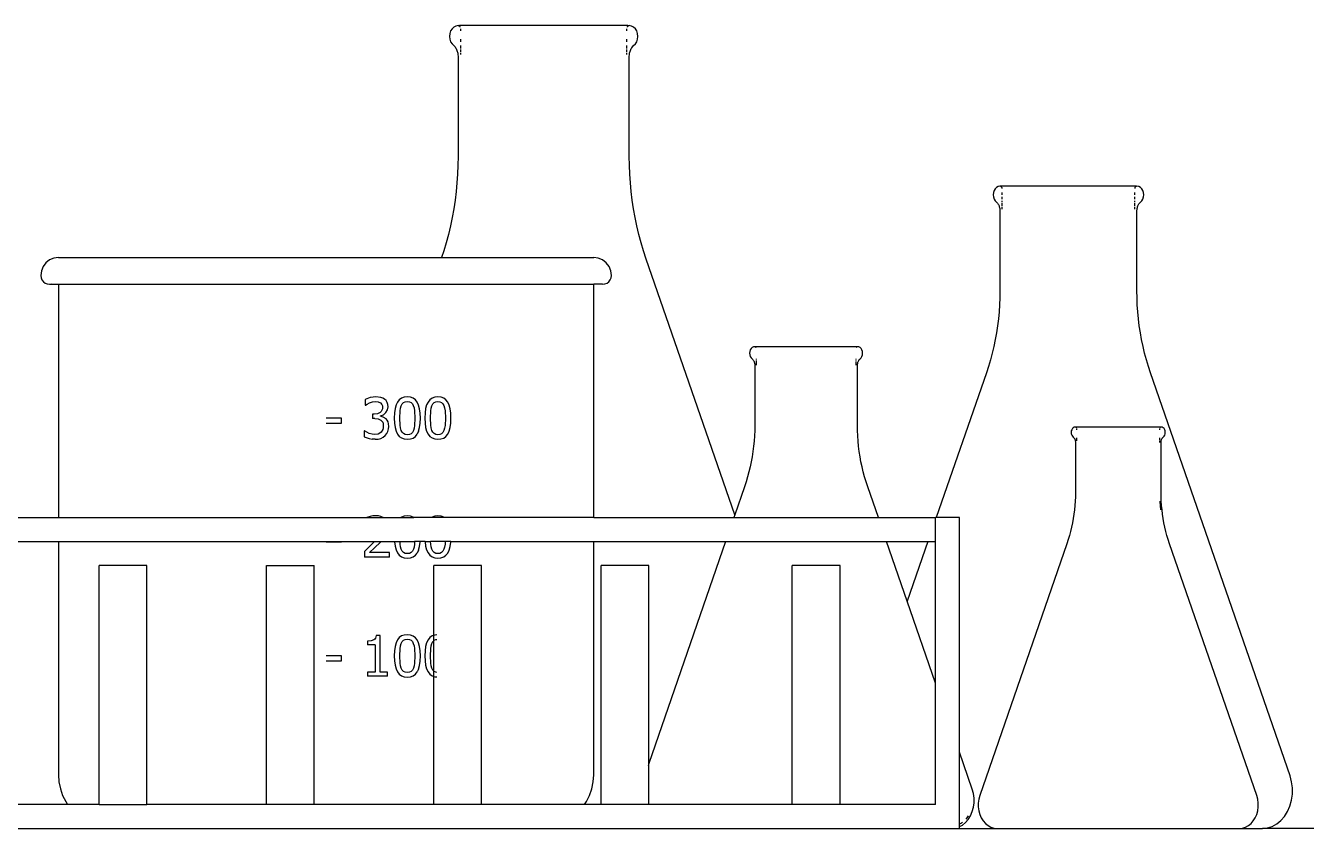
# Model space of a CAD drawing. Header units: metres. Extents: x 2.3 to 15.1, y 3 to 5.1.
# Drawn here: x 10.9268 to 11.2858, y 4.2984 to 4.5234 of the extents above; entities that cross this region are included whole.
import ezdxf

# ---------------------------------------------------------------- set-up
doc = ezdxf.new("R2010")
doc.units = ezdxf.units.M
doc.layers.add('Edges', color=7, linetype='Continuous')

# ---------------------------------------------------------------- blocks, each defined once
blk = doc.blocks.new('Chemistry Lab table fr')
at = {"layer": 'Edges'}
for p, q in [((0.72951, 0.25507), (0.72894, 0.25477)), ((0.73014, 0.25517), (0.72951, 0.25507)), ((0.73024, 0.25516), (0.73014, 0.25517)), ((0.73034, 0.25514), (0.73024, 0.25516)), ((0.73034, 0.25514), (0.7305, 0.25517)), ((0.73044, 0.2551), (0.73034, 0.25514)), ((0.73054, 0.25504), (0.73044, 0.2551)), ((0.77777, 0.25517), (0.7305, 0.25517)), ((0.73062, 0.25497), (0.73054, 0.25504)), ((0.7307, 0.25488), (0.73062, 0.25497)), ((0.77765, 0.25497), (0.77757, 0.25488)), ((0.77774, 0.25504), (0.77765, 0.25497)), ((0.77783, 0.2551), (0.77774, 0.25504)), ((0.77777, 0.25517), (0.77793, 0.25514)), ((0.77793, 0.25514), (0.77783, 0.2551)), ((0.77803, 0.25516), (0.77793, 0.25514)), ((0.77814, 0.25517), (0.77803, 0.25516)), ((0.77876, 0.25507), (0.77814, 0.25517)), ((0.77934, 0.25477), (0.77876, 0.25507)), ((0.72782, 0.25295), (0.72774, 0.25217)), ((0.72774, 0.25217), (0.72782, 0.2514)), ((0.72806, 0.25367), (0.72782, 0.25295)), ((0.72782, 0.2514), (0.72806, 0.25067)), ((0.72844, 0.25429), (0.72806, 0.25367)), ((0.72894, 0.25477), (0.72844, 0.25429)), ((0.73077, 0.25478), (0.7307, 0.25488)), ((0.73093, 0.25417), (0.73093, 0.25429)), ((0.73093, 0.25367), (0.73093, 0.25417)), ((0.73093, 0.25067), (0.73093, 0.2514)), ((0.77734, 0.25429), (0.77734, 0.25417)), ((0.77734, 0.25417), (0.77734, 0.25367)), ((0.77734, 0.2514), (0.77734, 0.25067)), ((0.77757, 0.25488), (0.7775, 0.25478)), ((0.77983, 0.25429), (0.77934, 0.25477)), ((0.78021, 0.25367), (0.77983, 0.25429)), ((0.78045, 0.25295), (0.78021, 0.25367)), ((0.78021, 0.25067), (0.78045, 0.2514)), ((0.78054, 0.25217), (0.78045, 0.25295)), ((0.78045, 0.2514), (0.78054, 0.25217)), ((0.72806, 0.25067), (0.72844, 0.25005)), ((0.72844, 0.25005), (0.72894, 0.24957)), ((0.72894, 0.24957), (0.72928, 0.24919)), ((0.72928, 0.24919), (0.72944, 0.24897)), ((0.72944, 0.24897), (0.72958, 0.24873)), ((0.72958, 0.24873), (0.72971, 0.24849)), ((0.72971, 0.24849), (0.72982, 0.24823)), ((0.72982, 0.24823), (0.72991, 0.24796)), ((0.72991, 0.24796), (0.72999, 0.24769)), ((0.73093, 0.24873), (0.73093, 0.24957)), ((0.73093, 0.24769), (0.73093, 0.24849)), ((0.77734, 0.24957), (0.77734, 0.24873)), ((0.77734, 0.24849), (0.77734, 0.24769)), ((0.77828, 0.24769), (0.77836, 0.24796)), ((0.77836, 0.24796), (0.77845, 0.24823)), ((0.77845, 0.24823), (0.77857, 0.24849)), ((0.77857, 0.24849), (0.77869, 0.24873)), ((0.77869, 0.24873), (0.77883, 0.24897)), ((0.77883, 0.24897), (0.77899, 0.24919)), ((0.77899, 0.24919), (0.77934, 0.24957)), ((0.77934, 0.24957), (0.77983, 0.25005)), ((0.77983, 0.25005), (0.78021, 0.25067)), ((0.72999, 0.24769), (0.73005, 0.24741)), ((0.73005, 0.24741), (0.7301, 0.24712)), ((0.7301, 0.24712), (0.73013, 0.24654)), ((0.73013, 0.24654), (0.73014, 0.21851)), ((0.73093, 0.24712), (0.73093, 0.24741)), ((0.77734, 0.24741), (0.77734, 0.24712)), ((0.77814, 0.24654), (0.77817, 0.24712)), ((0.77814, 0.21851), (0.77814, 0.24654)), ((0.77817, 0.24712), (0.77822, 0.24741)), ((0.77822, 0.24741), (0.77828, 0.24769)), ((0.7301, 0.21604), (0.73, 0.21358)), ((0.73014, 0.21851), (0.7301, 0.21604)), ((0.77817, 0.21604), (0.77814, 0.21851)), ((0.77827, 0.21358), (0.77817, 0.21604)), ((0.73, 0.21358), (0.72983, 0.21112)), ((0.77844, 0.21112), (0.77827, 0.21358)), ((0.7296, 0.20868), (0.7293, 0.20624)), ((0.72983, 0.21112), (0.7296, 0.20868)), ((0.77867, 0.20868), (0.77844, 0.21112)), ((0.77897, 0.20624), (0.77867, 0.20868)), ((0.88018, 0.20839), (0.88011, 0.20777)), ((0.88037, 0.20897), (0.88018, 0.20839)), ((0.88067, 0.20947), (0.88037, 0.20897)), ((0.88107, 0.20985), (0.88067, 0.20947)), ((0.88153, 0.21009), (0.88107, 0.20985)), ((0.88203, 0.21017), (0.88153, 0.21009)), ((0.88212, 0.21017), (0.88203, 0.21017)), ((0.8822, 0.21015), (0.88212, 0.21017)), ((0.8822, 0.21015), (0.88232, 0.21017)), ((0.88228, 0.21011), (0.8822, 0.21015)), ((0.88235, 0.21007), (0.88228, 0.21011)), ((0.92014, 0.21017), (0.88232, 0.21017)), ((0.88242, 0.21001), (0.88235, 0.21007)), ((0.88248, 0.20994), (0.88242, 0.21001)), ((0.88254, 0.20986), (0.88248, 0.20994)), ((0.88258, 0.20977), (0.88254, 0.20986)), ((0.88262, 0.20968), (0.88258, 0.20977)), ((0.88265, 0.20958), (0.88262, 0.20968)), ((0.88266, 0.20948), (0.88265, 0.20958)), ((0.88267, 0.20777), (0.88267, 0.20839)), ((0.91979, 0.20839), (0.91979, 0.20777)), ((0.91981, 0.20958), (0.9198, 0.20948)), ((0.91984, 0.20968), (0.91981, 0.20958)), ((0.91988, 0.20977), (0.91984, 0.20968)), ((0.91992, 0.20986), (0.91988, 0.20977)), ((0.91998, 0.20994), (0.91992, 0.20986)), ((0.92004, 0.21001), (0.91998, 0.20994)), ((0.92011, 0.21007), (0.92004, 0.21001)), ((0.92019, 0.21011), (0.92011, 0.21007)), ((0.92014, 0.21017), (0.92027, 0.21015)), ((0.92027, 0.21015), (0.92019, 0.21011)), ((0.92035, 0.21017), (0.92027, 0.21015)), ((0.92043, 0.21017), (0.92035, 0.21017)), ((0.92093, 0.21009), (0.92043, 0.21017)), ((0.92139, 0.20985), (0.92093, 0.21009)), ((0.92179, 0.20947), (0.92139, 0.20985)), ((0.92209, 0.20897), (0.92179, 0.20947)), ((0.92229, 0.20839), (0.92209, 0.20897)), ((0.92235, 0.20777), (0.92229, 0.20839)), ((0.7293, 0.20624), (0.72893, 0.20382)), ((0.77934, 0.20382), (0.77897, 0.20624)), ((0.88011, 0.20777), (0.88018, 0.20715)), ((0.88018, 0.20715), (0.88037, 0.20657)), ((0.88037, 0.20657), (0.88067, 0.20608)), ((0.88067, 0.20608), (0.88107, 0.20569)), ((0.88107, 0.20569), (0.88135, 0.20538)), ((0.88135, 0.20538), (0.88147, 0.20521)), ((0.88147, 0.20521), (0.88159, 0.20502)), ((0.88159, 0.20502), (0.88169, 0.20483)), ((0.88169, 0.20483), (0.88178, 0.20462)), ((0.88267, 0.20657), (0.88267, 0.20715)), ((0.88267, 0.20569), (0.88267, 0.20608)), ((0.88267, 0.20462), (0.88267, 0.20538)), ((0.91979, 0.20715), (0.91979, 0.20657)), ((0.91979, 0.20608), (0.91979, 0.20569)), ((0.91979, 0.20538), (0.91979, 0.20462)), ((0.92069, 0.20462), (0.92077, 0.20483)), ((0.92077, 0.20483), (0.92088, 0.20502)), ((0.92088, 0.20502), (0.92099, 0.20521)), ((0.92099, 0.20521), (0.92111, 0.20538)), ((0.92111, 0.20538), (0.92139, 0.20569)), ((0.92139, 0.20569), (0.92179, 0.20608)), ((0.92179, 0.20608), (0.92209, 0.20657)), ((0.92209, 0.20657), (0.92229, 0.20715)), ((0.92229, 0.20715), (0.92235, 0.20777)), ((0.7285, 0.20141), (0.728, 0.19903)), ((0.72893, 0.20382), (0.7285, 0.20141)), ((0.77977, 0.20141), (0.77934, 0.20382)), ((0.78027, 0.19903), (0.77977, 0.20141)), ((0.88178, 0.20462), (0.88185, 0.20441)), ((0.88185, 0.20441), (0.88192, 0.20419)), ((0.88192, 0.20419), (0.88197, 0.20396)), ((0.88197, 0.20396), (0.882, 0.20373)), ((0.882, 0.20373), (0.88203, 0.20327)), ((0.88203, 0.20327), (0.88203, 0.18084)), ((0.88267, 0.20373), (0.88267, 0.20441)), ((0.91979, 0.20441), (0.91979, 0.20373)), ((0.92043, 0.20327), (0.92046, 0.20373)), ((0.92043, 0.18084), (0.92043, 0.20327)), ((0.92046, 0.20373), (0.9205, 0.20396)), ((0.9205, 0.20396), (0.92055, 0.20419)), ((0.92055, 0.20419), (0.92061, 0.20441)), ((0.92061, 0.20441), (0.92069, 0.20462)), ((0.728, 0.19903), (0.72744, 0.19667)), ((0.78083, 0.19667), (0.78027, 0.19903)), ((0.72681, 0.19433), (0.72612, 0.19202)), ((0.72744, 0.19667), (0.72681, 0.19433)), ((0.78146, 0.19433), (0.78083, 0.19667)), ((0.78215, 0.19202), (0.78146, 0.19433)), ((0.72612, 0.19202), (0.72551, 0.19017)), ((0.7829, 0.18974), (0.78215, 0.19202)), ((0.61382, 0.18767), (0.61332, 0.18647)), ((0.61461, 0.18871), (0.61382, 0.18767)), ((0.61565, 0.1895), (0.61461, 0.18871)), ((0.61685, 0.19), (0.61565, 0.1895)), ((0.61815, 0.19017), (0.61685, 0.19)), ((0.61815, 0.19017), (0.72551, 0.19017)), ((0.72551, 0.19017), (0.76815, 0.19017)), ((0.76944, 0.19), (0.76815, 0.19017)), ((0.77065, 0.1895), (0.76944, 0.19)), ((0.77168, 0.18871), (0.77065, 0.1895)), ((0.77248, 0.18767), (0.77168, 0.18871)), ((0.77298, 0.18647), (0.77248, 0.18767)), ((0.80772, 0.11804), (0.7829, 0.18974)), ((0.61332, 0.18647), (0.61315, 0.18517)), ((0.61315, 0.18517), (0.61323, 0.18453)), ((0.61323, 0.18453), (0.61348, 0.18392)), ((0.61348, 0.18392), (0.61388, 0.18341)), ((0.61388, 0.18341), (0.6144, 0.18301)), ((0.7719, 0.18301), (0.77241, 0.18341)), ((0.77241, 0.18341), (0.77281, 0.18392)), ((0.77281, 0.18392), (0.77306, 0.18453)), ((0.77315, 0.18517), (0.77298, 0.18647)), ((0.77306, 0.18453), (0.77315, 0.18517)), ((0.6144, 0.18301), (0.615, 0.18276)), ((0.615, 0.18276), (0.61565, 0.18267)), ((0.61565, 0.18267), (0.61629, 0.18276)), ((0.61565, 0.18267), (0.61815, 0.18267)), ((0.61815, 0.18276), (0.61815, 0.18267)), ((0.61815, 0.18267), (0.61815, 0.11727)), ((0.61815, 0.18267), (0.76815, 0.18267)), ((0.76815, 0.18267), (0.76815, 0.18276)), ((0.76815, 0.11727), (0.76815, 0.18267)), ((0.77065, 0.18267), (0.76815, 0.18267)), ((0.77, 0.18276), (0.77065, 0.18267)), ((0.77065, 0.18267), (0.77129, 0.18276)), ((0.77129, 0.18276), (0.7719, 0.18301)), ((0.88203, 0.18084), (0.882, 0.17887)), ((0.92046, 0.17887), (0.92043, 0.18084)), ((0.88192, 0.1769), (0.88179, 0.17493)), ((0.882, 0.17887), (0.88192, 0.1769)), ((0.92054, 0.1769), (0.92046, 0.17887)), ((0.92067, 0.17493), (0.92054, 0.1769)), ((0.8816, 0.17298), (0.88136, 0.17103)), ((0.88179, 0.17493), (0.8816, 0.17298)), ((0.92086, 0.17298), (0.92067, 0.17493)), ((0.9211, 0.17103), (0.92086, 0.17298)), ((0.88107, 0.16909), (0.88072, 0.16716)), ((0.88136, 0.17103), (0.88107, 0.16909)), ((0.92139, 0.16909), (0.9211, 0.17103)), ((0.92174, 0.16716), (0.92139, 0.16909)), ((0.8133, 0.16517), (0.81293, 0.16511)), ((0.81336, 0.16517), (0.8133, 0.16517)), ((0.81343, 0.16515), (0.81336, 0.16517)), ((0.81349, 0.16513), (0.81343, 0.16515)), ((0.81349, 0.16513), (0.81352, 0.16517)), ((0.84188, 0.16517), (0.81352, 0.16517)), ((0.84188, 0.16517), (0.84192, 0.16513)), ((0.84198, 0.16515), (0.84192, 0.16513)), ((0.84204, 0.16517), (0.84198, 0.16515)), ((0.8421, 0.16517), (0.84204, 0.16517)), ((0.84247, 0.16511), (0.8421, 0.16517)), ((0.88032, 0.16526), (0.87987, 0.16337)), ((0.88072, 0.16716), (0.88032, 0.16526)), ((0.92214, 0.16526), (0.92174, 0.16716)), ((0.92259, 0.16337), (0.92214, 0.16526)), ((0.81191, 0.16384), (0.81186, 0.16337)), ((0.81186, 0.16337), (0.81191, 0.16291)), ((0.81205, 0.16427), (0.81191, 0.16384)), ((0.81191, 0.16291), (0.81205, 0.16247)), ((0.81228, 0.16465), (0.81205, 0.16427)), ((0.81205, 0.16247), (0.81228, 0.1621)), ((0.81258, 0.16493), (0.81228, 0.16465)), ((0.81228, 0.1621), (0.81258, 0.16181)), ((0.81293, 0.16511), (0.81258, 0.16493)), ((0.81258, 0.16181), (0.81279, 0.16158)), ((0.81279, 0.16158), (0.81288, 0.16145)), ((0.81354, 0.16509), (0.81349, 0.16513)), ((0.81359, 0.16505), (0.81354, 0.16509)), ((0.81364, 0.165), (0.81359, 0.16505)), ((0.81368, 0.16494), (0.81364, 0.165)), ((0.81378, 0.16158), (0.81378, 0.16181)), ((0.84162, 0.16181), (0.84162, 0.16158)), ((0.84176, 0.165), (0.84172, 0.16494)), ((0.84181, 0.16505), (0.84176, 0.165)), ((0.84186, 0.16509), (0.84181, 0.16505)), ((0.84192, 0.16513), (0.84186, 0.16509)), ((0.84282, 0.16493), (0.84247, 0.16511)), ((0.84252, 0.16145), (0.84261, 0.16158)), ((0.84261, 0.16158), (0.84282, 0.16181)), ((0.84312, 0.16465), (0.84282, 0.16493)), ((0.84282, 0.16181), (0.84312, 0.1621)), ((0.84335, 0.16427), (0.84312, 0.16465)), ((0.84312, 0.1621), (0.84335, 0.16247)), ((0.84349, 0.16384), (0.84335, 0.16427)), ((0.84335, 0.16247), (0.84349, 0.16291)), ((0.84354, 0.16337), (0.84349, 0.16384)), ((0.84349, 0.16291), (0.84354, 0.16337)), ((0.87987, 0.16337), (0.87937, 0.1615)), ((0.92309, 0.1615), (0.92259, 0.16337)), ((0.81288, 0.16145), (0.81297, 0.16131)), ((0.81297, 0.16131), (0.81304, 0.16116)), ((0.81304, 0.16116), (0.81311, 0.16101)), ((0.81311, 0.16101), (0.81317, 0.16085)), ((0.81317, 0.16085), (0.81322, 0.16068)), ((0.81322, 0.16068), (0.81325, 0.16051)), ((0.81325, 0.16051), (0.81328, 0.16034)), ((0.81328, 0.16034), (0.8133, 0.15999)), ((0.8133, 0.15999), (0.8133, 0.14317)), ((0.81378, 0.16051), (0.81378, 0.16131)), ((0.81378, 0.15999), (0.81378, 0.16034)), ((0.84162, 0.16131), (0.84162, 0.16101)), ((0.84162, 0.16085), (0.84162, 0.16051)), ((0.84162, 0.16034), (0.84162, 0.15999)), ((0.8421, 0.15999), (0.84212, 0.16034)), ((0.8421, 0.14317), (0.8421, 0.15999)), ((0.84212, 0.16034), (0.84215, 0.16051)), ((0.84215, 0.16051), (0.84219, 0.16068)), ((0.84219, 0.16068), (0.84224, 0.16085)), ((0.84224, 0.16085), (0.84229, 0.16101)), ((0.84229, 0.16101), (0.84236, 0.16116)), ((0.84236, 0.16116), (0.84244, 0.16131)), ((0.84244, 0.16131), (0.84252, 0.16145)), ((0.87882, 0.15965), (0.87822, 0.15783)), ((0.87937, 0.1615), (0.87882, 0.15965)), ((0.92364, 0.15965), (0.92309, 0.1615)), ((0.92424, 0.15783), (0.92364, 0.15965)), ((0.87822, 0.15783), (0.86418, 0.11727)), ((0.96335, 0.04486), (0.92424, 0.15783)), ((0.70547, 0.1509), (0.70412, 0.15041)), ((0.70631, 0.15107), (0.70547, 0.1509)), ((0.7071, 0.15112), (0.70631, 0.15107)), ((0.70845, 0.15096), (0.7071, 0.15112)), ((0.709, 0.15076), (0.70845, 0.15096)), ((0.71504, 0.15102), (0.71429, 0.15075)), ((0.71591, 0.15111), (0.71504, 0.15102)), ((0.71679, 0.15102), (0.71591, 0.15111)), ((0.71755, 0.15074), (0.71679, 0.15102)), ((0.72361, 0.15102), (0.72286, 0.15075)), ((0.72448, 0.15111), (0.72361, 0.15102)), ((0.72536, 0.15102), (0.72448, 0.15111)), ((0.72611, 0.15074), (0.72536, 0.15102)), ((0.70412, 0.15041), (0.70412, 0.1488)), ((0.70412, 0.1488), (0.70421, 0.1488)), ((0.70421, 0.1488), (0.7047, 0.14911)), ((0.7047, 0.14911), (0.70534, 0.14943)), ((0.70534, 0.14943), (0.70617, 0.1497)), ((0.70617, 0.1497), (0.70698, 0.14979)), ((0.70698, 0.14979), (0.70773, 0.14972)), ((0.70773, 0.14972), (0.70837, 0.14944)), ((0.70837, 0.14944), (0.7088, 0.14895)), ((0.70881, 0.14738), (0.70861, 0.14706)), ((0.7088, 0.14895), (0.70893, 0.14861)), ((0.70893, 0.14777), (0.70881, 0.14738)), ((0.70893, 0.14861), (0.70897, 0.14821)), ((0.70897, 0.14821), (0.70893, 0.14777)), ((0.7095, 0.15048), (0.709, 0.15076)), ((0.70994, 0.15007), (0.7095, 0.15048)), ((0.7099, 0.14671), (0.71036, 0.14748)), ((0.71026, 0.14959), (0.70994, 0.15007)), ((0.71045, 0.14902), (0.71026, 0.14959)), ((0.71036, 0.14748), (0.71052, 0.14837)), ((0.71052, 0.14837), (0.71045, 0.14902)), ((0.71249, 0.14784), (0.71232, 0.14661)), ((0.71277, 0.14886), (0.71249, 0.14784)), ((0.71316, 0.14968), (0.71277, 0.14886)), ((0.71366, 0.15031), (0.71316, 0.14968)), ((0.71429, 0.15075), (0.71366, 0.15031)), ((0.7139, 0.14717), (0.71402, 0.14799)), ((0.71402, 0.14799), (0.71422, 0.14864)), ((0.71422, 0.14864), (0.7145, 0.14917)), ((0.7145, 0.14917), (0.71487, 0.14954)), ((0.71487, 0.14954), (0.71533, 0.14977)), ((0.71533, 0.14977), (0.71591, 0.14985)), ((0.71591, 0.14985), (0.7165, 0.14977)), ((0.7165, 0.14977), (0.71696, 0.14954)), ((0.71696, 0.14954), (0.71732, 0.14917)), ((0.71732, 0.14917), (0.71759, 0.14866)), ((0.71817, 0.15028), (0.71755, 0.15074)), ((0.71759, 0.14866), (0.71779, 0.14801)), ((0.71779, 0.14801), (0.71791, 0.14722)), ((0.71791, 0.14722), (0.718, 0.14518)), ((0.71868, 0.14963), (0.71817, 0.15028)), ((0.71906, 0.1488), (0.71868, 0.14963)), ((0.71934, 0.14778), (0.71906, 0.1488)), ((0.7195, 0.14657), (0.71934, 0.14778)), ((0.72105, 0.14784), (0.72089, 0.14661)), ((0.72133, 0.14886), (0.72105, 0.14784)), ((0.72172, 0.14968), (0.72133, 0.14886)), ((0.72223, 0.15031), (0.72172, 0.14968)), ((0.72286, 0.15075), (0.72223, 0.15031)), ((0.72247, 0.14717), (0.72259, 0.14799)), ((0.72259, 0.14799), (0.72279, 0.14864)), ((0.72279, 0.14864), (0.72307, 0.14917)), ((0.72307, 0.14917), (0.72343, 0.14954)), ((0.72343, 0.14954), (0.7239, 0.14977)), ((0.7239, 0.14977), (0.72448, 0.14985)), ((0.72448, 0.14985), (0.72506, 0.14977)), ((0.72506, 0.14977), (0.72552, 0.14954)), ((0.72552, 0.14954), (0.72588, 0.14917)), ((0.72588, 0.14917), (0.72616, 0.14866)), ((0.72674, 0.15028), (0.72611, 0.15074)), ((0.72616, 0.14866), (0.72635, 0.14801)), ((0.72635, 0.14801), (0.72648, 0.14722)), ((0.72648, 0.14722), (0.72657, 0.14518)), ((0.72725, 0.14963), (0.72674, 0.15028)), ((0.72763, 0.1488), (0.72725, 0.14963)), ((0.72791, 0.14778), (0.72763, 0.1488)), ((0.72807, 0.14657), (0.72791, 0.14778)), ((0.69747, 0.14516), (0.69315, 0.14516)), ((0.69315, 0.14377), (0.69747, 0.14377)), ((0.69747, 0.14377), (0.69747, 0.14516)), ((0.70613, 0.14629), (0.70613, 0.14502)), ((0.70664, 0.14629), (0.70613, 0.14629)), ((0.70679, 0.14502), (0.70613, 0.14502)), ((0.70758, 0.14641), (0.70664, 0.14629)), ((0.70679, 0.14502), (0.70774, 0.14493)), ((0.70832, 0.14678), (0.70758, 0.14641)), ((0.70774, 0.14493), (0.7085, 0.14461)), ((0.70861, 0.14706), (0.70832, 0.14678)), ((0.70841, 0.14581), (0.70921, 0.14613)), ((0.70841, 0.1457), (0.70841, 0.14581)), ((0.70918, 0.14546), (0.70841, 0.1457)), ((0.7085, 0.14461), (0.70879, 0.14434)), ((0.70879, 0.14434), (0.709, 0.14399)), ((0.709, 0.14399), (0.70914, 0.14353)), ((0.70994, 0.14497), (0.70918, 0.14546)), ((0.70921, 0.14613), (0.7099, 0.14671)), ((0.71026, 0.14459), (0.70994, 0.14497)), ((0.71052, 0.14412), (0.71026, 0.14459)), ((0.71068, 0.14355), (0.71052, 0.14412)), ((0.71232, 0.14661), (0.71226, 0.14517)), ((0.71226, 0.14517), (0.71232, 0.14376)), ((0.71232, 0.14376), (0.71248, 0.14255)), ((0.71382, 0.14517), (0.7139, 0.14717)), ((0.71389, 0.14317), (0.71382, 0.14517)), ((0.718, 0.14518), (0.71791, 0.14314)), ((0.71934, 0.14252), (0.7195, 0.14375)), ((0.71956, 0.14518), (0.7195, 0.14657)), ((0.7195, 0.14375), (0.71956, 0.14518)), ((0.72089, 0.14661), (0.72083, 0.14517)), ((0.72083, 0.14517), (0.72089, 0.14376)), ((0.72089, 0.14376), (0.72105, 0.14255)), ((0.72239, 0.14517), (0.72247, 0.14717)), ((0.72246, 0.14317), (0.72239, 0.14517)), ((0.72657, 0.14518), (0.72648, 0.14314)), ((0.7279, 0.14252), (0.72807, 0.14375)), ((0.72813, 0.14518), (0.72807, 0.14657)), ((0.72807, 0.14375), (0.72813, 0.14518)), ((0.7038, 0.14156), (0.7038, 0.13994)), ((0.70391, 0.14156), (0.7038, 0.14156)), ((0.70521, 0.14088), (0.70391, 0.14156)), ((0.70602, 0.14064), (0.70521, 0.14088)), ((0.70683, 0.14056), (0.70602, 0.14064)), ((0.70777, 0.14071), (0.70683, 0.14056)), ((0.7082, 0.14091), (0.70777, 0.14071)), ((0.70856, 0.1412), (0.7082, 0.14091)), ((0.70902, 0.14194), (0.70856, 0.1412)), ((0.70914, 0.1424), (0.70902, 0.14194)), ((0.70914, 0.14353), (0.70918, 0.14297)), ((0.70918, 0.14297), (0.70914, 0.1424)), ((0.70918, 0.13983), (0.70973, 0.14029)), ((0.70973, 0.14029), (0.71016, 0.14083)), ((0.71016, 0.14083), (0.71048, 0.14144)), ((0.71048, 0.14144), (0.71067, 0.14212)), ((0.71067, 0.14212), (0.71074, 0.14286)), ((0.71074, 0.14286), (0.71068, 0.14355)), ((0.71248, 0.14255), (0.71276, 0.14153)), ((0.71276, 0.14153), (0.71315, 0.1407)), ((0.71315, 0.1407), (0.71365, 0.14006)), ((0.71365, 0.14006), (0.71428, 0.1396)), ((0.71401, 0.1424), (0.71389, 0.14317)), ((0.71421, 0.14173), (0.71401, 0.1424)), ((0.71448, 0.1412), (0.71421, 0.14173)), ((0.71484, 0.14082), (0.71448, 0.1412)), ((0.71532, 0.14058), (0.71484, 0.14082)), ((0.71591, 0.1405), (0.71532, 0.14058)), ((0.71649, 0.14057), (0.71591, 0.1405)), ((0.71696, 0.1408), (0.71649, 0.14057)), ((0.71732, 0.14118), (0.71696, 0.1408)), ((0.7176, 0.1417), (0.71732, 0.14118)), ((0.71753, 0.13959), (0.71816, 0.14004)), ((0.71779, 0.14234), (0.7176, 0.1417)), ((0.71791, 0.14314), (0.71779, 0.14234)), ((0.71816, 0.14004), (0.71867, 0.14067)), ((0.71906, 0.14149), (0.71867, 0.14067)), ((0.71906, 0.14149), (0.71934, 0.14252)), ((0.72105, 0.14255), (0.72133, 0.14153)), ((0.72133, 0.14153), (0.72171, 0.1407)), ((0.72171, 0.1407), (0.72222, 0.14006)), ((0.72222, 0.14006), (0.72284, 0.1396)), ((0.72258, 0.1424), (0.72246, 0.14317)), ((0.72278, 0.14173), (0.72258, 0.1424)), ((0.72305, 0.1412), (0.72278, 0.14173)), ((0.72341, 0.14082), (0.72305, 0.1412)), ((0.72388, 0.14058), (0.72341, 0.14082)), ((0.72448, 0.1405), (0.72388, 0.14058)), ((0.72506, 0.14057), (0.72448, 0.1405)), ((0.72552, 0.1408), (0.72506, 0.14057)), ((0.72589, 0.14118), (0.72552, 0.1408)), ((0.72616, 0.1417), (0.72589, 0.14118)), ((0.7261, 0.13959), (0.72673, 0.14004)), ((0.72635, 0.14234), (0.72616, 0.1417)), ((0.72648, 0.14314), (0.72635, 0.14234)), ((0.72673, 0.14004), (0.72723, 0.14067)), ((0.72723, 0.14067), (0.72762, 0.14149)), ((0.72762, 0.14149), (0.7279, 0.14252)), ((0.81322, 0.14022), (0.81312, 0.13874)), ((0.81328, 0.14169), (0.81322, 0.14022)), ((0.8133, 0.14317), (0.81328, 0.14169)), ((0.84212, 0.14169), (0.8421, 0.14317)), ((0.84218, 0.14022), (0.84212, 0.14169)), ((0.84228, 0.13874), (0.84218, 0.14022)), ((0.90204, 0.14156), (0.90199, 0.14117)), ((0.90199, 0.14117), (0.90204, 0.14078)), ((0.90216, 0.14192), (0.90204, 0.14156)), ((0.90204, 0.14078), (0.90216, 0.14042)), ((0.90235, 0.14223), (0.90216, 0.14192)), ((0.90216, 0.14042), (0.90235, 0.14011)), ((0.90259, 0.14247), (0.90235, 0.14223)), ((0.90235, 0.14011), (0.90259, 0.13987)), ((0.90288, 0.14262), (0.90259, 0.14247)), ((0.90319, 0.14267), (0.90288, 0.14262)), ((0.90325, 0.14267), (0.90319, 0.14267)), ((0.9033, 0.14266), (0.90325, 0.14267)), ((0.90335, 0.14263), (0.9033, 0.14266)), ((0.90335, 0.14263), (0.90338, 0.14267)), ((0.90339, 0.14261), (0.90335, 0.14263)), ((0.92701, 0.14267), (0.90338, 0.14267)), ((0.90344, 0.14257), (0.90339, 0.14261)), ((0.90348, 0.14253), (0.90344, 0.14257)), ((0.90351, 0.14248), (0.90348, 0.14253)), ((0.90359, 0.14217), (0.90359, 0.14223)), ((0.90359, 0.14192), (0.90359, 0.14217)), ((0.9268, 0.14223), (0.9268, 0.14217)), ((0.9268, 0.14217), (0.9268, 0.14192)), ((0.92691, 0.14253), (0.92688, 0.14248)), ((0.92695, 0.14257), (0.92691, 0.14253)), ((0.927, 0.14261), (0.92695, 0.14257)), ((0.92704, 0.14263), (0.927, 0.14261)), ((0.92701, 0.14267), (0.92704, 0.14263)), ((0.92709, 0.14266), (0.92704, 0.14263)), ((0.92714, 0.14267), (0.92709, 0.14266)), ((0.92719, 0.14267), (0.92714, 0.14267)), ((0.92751, 0.14262), (0.92719, 0.14267)), ((0.92779, 0.14247), (0.92751, 0.14262)), ((0.92804, 0.14223), (0.92779, 0.14247)), ((0.92779, 0.13987), (0.92804, 0.14011)), ((0.92823, 0.14192), (0.92804, 0.14223)), ((0.92804, 0.14011), (0.92823, 0.14042)), ((0.92835, 0.14156), (0.92823, 0.14192)), ((0.92823, 0.14042), (0.92835, 0.14078)), ((0.92839, 0.14117), (0.92835, 0.14156)), ((0.92835, 0.14078), (0.92839, 0.14117)), ((0.7038, 0.13994), (0.70522, 0.13944)), ((0.70522, 0.13944), (0.70607, 0.13929)), ((0.70692, 0.13923), (0.70607, 0.13929)), ((0.70692, 0.13923), (0.70777, 0.1393)), ((0.70777, 0.1393), (0.70852, 0.1395)), ((0.70852, 0.1395), (0.70918, 0.13983)), ((0.71428, 0.1396), (0.71503, 0.13933)), ((0.71503, 0.13933), (0.71591, 0.13923)), ((0.71591, 0.13923), (0.71678, 0.13932)), ((0.71678, 0.13932), (0.71753, 0.13959)), ((0.72284, 0.1396), (0.7236, 0.13933)), ((0.7236, 0.13933), (0.72448, 0.13923)), ((0.72448, 0.13923), (0.72535, 0.13932)), ((0.72535, 0.13932), (0.7261, 0.13959)), ((0.81298, 0.13727), (0.8128, 0.13581)), ((0.81312, 0.13874), (0.81298, 0.13727)), ((0.84242, 0.13727), (0.84228, 0.13874)), ((0.8426, 0.13581), (0.84242, 0.13727)), ((0.90259, 0.13987), (0.90277, 0.13968)), ((0.90277, 0.13968), (0.90285, 0.13957)), ((0.90285, 0.13957), (0.90292, 0.13945)), ((0.90292, 0.13945), (0.90298, 0.13933)), ((0.90298, 0.13933), (0.90304, 0.1392)), ((0.90304, 0.1392), (0.90308, 0.13907)), ((0.90308, 0.13907), (0.90312, 0.13893)), ((0.90312, 0.13893), (0.90315, 0.13879)), ((0.90315, 0.13879), (0.90318, 0.13865)), ((0.90318, 0.13865), (0.90319, 0.13836)), ((0.90319, 0.13836), (0.90319, 0.12434)), ((0.90359, 0.13945), (0.90359, 0.13968)), ((0.90359, 0.13879), (0.90359, 0.13933)), ((0.9268, 0.13968), (0.9268, 0.13945)), ((0.9268, 0.13933), (0.9268, 0.13907)), ((0.9268, 0.13893), (0.9268, 0.13836)), ((0.92719, 0.12434), (0.9272, 0.13836)), ((0.9272, 0.13836), (0.92721, 0.13865)), ((0.92721, 0.13865), (0.92724, 0.13879)), ((0.92724, 0.13879), (0.92727, 0.13893)), ((0.92727, 0.13893), (0.92731, 0.13907)), ((0.92731, 0.13907), (0.92735, 0.1392)), ((0.92735, 0.1392), (0.92741, 0.13933)), ((0.92741, 0.13933), (0.92747, 0.13945)), ((0.92747, 0.13945), (0.92754, 0.13957)), ((0.92754, 0.13957), (0.92762, 0.13968)), ((0.92762, 0.13968), (0.92779, 0.13987)), ((0.81232, 0.13292), (0.81202, 0.13149)), ((0.81258, 0.13436), (0.81232, 0.13292)), ((0.8128, 0.13581), (0.81258, 0.13436)), ((0.84282, 0.13436), (0.8426, 0.13581)), ((0.84308, 0.13292), (0.84282, 0.13436)), ((0.84338, 0.13149), (0.84308, 0.13292)), ((0.81168, 0.13007), (0.81131, 0.12867)), ((0.81202, 0.13149), (0.81168, 0.13007)), ((0.84372, 0.13007), (0.84338, 0.13149)), ((0.8441, 0.12867), (0.84372, 0.13007)), ((0.81044, 0.12591), (0.80772, 0.11804)), ((0.81089, 0.12728), (0.81044, 0.12591)), ((0.81131, 0.12867), (0.81089, 0.12728)), ((0.84451, 0.12728), (0.8441, 0.12867)), ((0.84496, 0.12591), (0.84451, 0.12728)), ((0.84795, 0.11727), (0.84496, 0.12591)), ((0.90318, 0.12311), (0.90313, 0.12188)), ((0.90319, 0.12434), (0.90318, 0.12311)), ((0.92721, 0.12311), (0.92719, 0.12434)), ((0.92726, 0.12188), (0.92721, 0.12311)), ((0.90293, 0.11942), (0.90278, 0.11821)), ((0.90304, 0.12065), (0.90293, 0.11942)), ((0.90313, 0.12188), (0.90304, 0.12065)), ((0.92686, 0.12188), (0.92686, 0.12184)), ((0.92686, 0.12184), (0.92695, 0.1206)), ((0.92695, 0.1206), (0.92706, 0.11942)), ((0.92735, 0.12065), (0.92726, 0.12188)), ((0.92746, 0.11942), (0.92735, 0.12065)), ((0.92761, 0.11821), (0.92746, 0.11942)), ((0.50221, 0.11727), (0.61815, 0.11727)), ((0.61815, 0.11727), (0.70458, 0.11727)), ((0.70546, 0.11758), (0.70458, 0.11727)), ((0.70458, 0.11727), (0.70914, 0.11727)), ((0.70628, 0.11775), (0.70546, 0.11758)), ((0.70706, 0.1178), (0.70628, 0.11775)), ((0.70782, 0.11775), (0.70706, 0.1178)), ((0.70848, 0.11759), (0.70782, 0.11775)), ((0.70906, 0.11733), (0.70848, 0.11759)), ((0.70914, 0.11727), (0.70906, 0.11733)), ((0.70914, 0.11727), (0.71406, 0.11727)), ((0.71429, 0.11744), (0.71406, 0.11727)), ((0.71406, 0.11727), (0.71776, 0.11727)), ((0.71504, 0.11771), (0.71429, 0.11744)), ((0.71591, 0.1178), (0.71504, 0.11771)), ((0.71679, 0.1177), (0.71591, 0.1178)), ((0.71755, 0.11743), (0.71679, 0.1177)), ((0.71776, 0.11727), (0.71755, 0.11743)), ((0.72262, 0.11727), (0.71776, 0.11727)), ((0.72286, 0.11744), (0.72262, 0.11727)), ((0.72632, 0.11727), (0.72262, 0.11727)), ((0.72361, 0.11771), (0.72286, 0.11744)), ((0.72448, 0.1178), (0.72361, 0.11771)), ((0.72536, 0.1177), (0.72448, 0.1178)), ((0.72611, 0.11743), (0.72536, 0.1177)), ((0.72632, 0.11727), (0.72611, 0.11743)), ((0.76815, 0.11727), (0.72632, 0.11727)), ((0.76815, 0.11727), (0.80745, 0.11727)), ((0.80772, 0.11804), (0.80745, 0.11727)), ((0.80745, 0.11727), (0.84795, 0.11727)), ((0.84795, 0.11727), (0.86401, 0.11727)), ((0.86418, 0.11727), (0.86401, 0.11727)), ((0.86401, 0.11057), (0.86401, 0.11727)), ((0.87071, 0.11727), (0.86418, 0.11727)), ((0.87071, 0.05153), (0.87071, 0.11727)), ((0.90238, 0.11579), (0.90213, 0.1146)), ((0.90259, 0.117), (0.90238, 0.11579)), ((0.90278, 0.11821), (0.90259, 0.117)), ((0.9278, 0.117), (0.92761, 0.11821)), ((0.92801, 0.11579), (0.9278, 0.117)), ((0.92826, 0.1146), (0.92801, 0.11579)), ((0.90153, 0.11225), (0.90119, 0.1111)), ((0.90185, 0.11342), (0.90153, 0.11225)), ((0.90213, 0.1146), (0.90185, 0.11342)), ((0.92854, 0.11342), (0.92826, 0.1146)), ((0.92886, 0.11225), (0.92854, 0.11342)), ((0.9292, 0.1111), (0.92886, 0.11225)), ((0.50221, 0.11057), (0.61815, 0.11057)), ((0.61815, 0.11057), (0.61815, 0.04517)), ((0.61815, 0.11057), (0.69747, 0.11057)), ((0.69315, 0.11046), (0.69747, 0.11046)), ((0.69747, 0.11046), (0.69747, 0.11057)), ((0.69747, 0.11057), (0.7067, 0.11057)), ((0.70533, 0.10914), (0.7039, 0.10776)), ((0.7039, 0.10776), (0.7039, 0.10616)), ((0.70665, 0.11051), (0.70533, 0.10914)), ((0.70674, 0.1088), (0.70533, 0.10747)), ((0.7067, 0.11057), (0.70665, 0.11051)), ((0.7067, 0.11057), (0.70848, 0.11057)), ((0.70674, 0.1088), (0.70835, 0.11043)), ((0.70835, 0.11043), (0.70848, 0.11057)), ((0.70848, 0.11057), (0.71231, 0.11057)), ((0.71231, 0.11057), (0.71232, 0.11045)), ((0.71231, 0.11057), (0.71387, 0.11057)), ((0.71232, 0.11045), (0.71248, 0.10923)), ((0.71248, 0.10923), (0.71276, 0.10821)), ((0.71276, 0.10821), (0.71315, 0.10738)), ((0.71389, 0.10985), (0.71387, 0.11057)), ((0.71387, 0.11057), (0.71795, 0.11057)), ((0.71401, 0.10909), (0.71389, 0.10985)), ((0.71421, 0.10841), (0.71401, 0.10909)), ((0.71448, 0.10789), (0.71421, 0.10841)), ((0.71484, 0.1075), (0.71448, 0.10789)), ((0.71732, 0.10786), (0.71696, 0.10749)), ((0.7176, 0.10839), (0.71732, 0.10786)), ((0.71779, 0.10903), (0.7176, 0.10839)), ((0.71791, 0.10982), (0.71779, 0.10903)), ((0.71795, 0.11057), (0.71791, 0.10982)), ((0.71951, 0.11057), (0.71795, 0.11057)), ((0.71906, 0.10818), (0.71867, 0.10736)), ((0.71906, 0.10818), (0.71934, 0.1092)), ((0.71934, 0.1092), (0.7195, 0.11043)), ((0.7195, 0.11043), (0.71951, 0.11057)), ((0.72088, 0.11057), (0.71951, 0.11057)), ((0.72088, 0.11057), (0.72089, 0.11045)), ((0.72088, 0.11057), (0.72243, 0.11057)), ((0.72089, 0.11045), (0.72105, 0.10923)), ((0.72105, 0.10923), (0.72133, 0.10821)), ((0.72133, 0.10821), (0.72171, 0.10738)), ((0.72246, 0.10985), (0.72243, 0.11057)), ((0.72651, 0.11057), (0.72243, 0.11057)), ((0.72258, 0.10909), (0.72246, 0.10985)), ((0.72278, 0.10841), (0.72258, 0.10909)), ((0.72305, 0.10789), (0.72278, 0.10841)), ((0.72341, 0.1075), (0.72305, 0.10789)), ((0.72589, 0.10786), (0.72552, 0.10749)), ((0.72616, 0.10839), (0.72589, 0.10786)), ((0.72635, 0.10903), (0.72616, 0.10839)), ((0.72648, 0.10982), (0.72635, 0.10903)), ((0.72651, 0.11057), (0.72648, 0.10982)), ((0.72808, 0.11057), (0.72651, 0.11057)), ((0.72723, 0.10736), (0.72762, 0.10818)), ((0.72762, 0.10818), (0.7279, 0.1092)), ((0.7279, 0.1092), (0.72807, 0.11043)), ((0.72807, 0.11043), (0.72808, 0.11057)), ((0.72808, 0.11057), (0.76815, 0.11057)), ((0.76815, 0.04517), (0.76815, 0.11057)), ((0.76815, 0.11057), (0.80513, 0.11057)), ((0.80513, 0.11057), (0.78361, 0.04839)), ((0.80513, 0.11057), (0.85027, 0.11057)), ((0.85607, 0.09383), (0.85027, 0.11057)), ((0.85027, 0.11057), (0.86186, 0.11057)), ((0.86186, 0.11057), (0.85607, 0.09383)), ((0.86186, 0.11057), (0.86401, 0.11057)), ((0.86401, 0.07089), (0.86401, 0.11057)), ((0.90081, 0.10996), (0.87637, 0.03935)), ((0.90119, 0.1111), (0.90081, 0.10996)), ((0.92958, 0.10996), (0.9292, 0.1111)), ((0.95402, 0.03935), (0.92958, 0.10996)), ((0.71094, 0.10616), (0.7039, 0.10616)), ((0.71094, 0.10747), (0.70533, 0.10747)), ((0.71094, 0.10616), (0.71094, 0.10747)), ((0.71315, 0.10738), (0.71365, 0.10674)), ((0.71365, 0.10674), (0.71428, 0.10629)), ((0.71428, 0.10629), (0.71503, 0.10601)), ((0.71532, 0.10726), (0.71484, 0.1075)), ((0.71503, 0.10601), (0.71591, 0.10592)), ((0.71591, 0.10718), (0.71532, 0.10726)), ((0.71649, 0.10726), (0.71591, 0.10718)), ((0.71591, 0.10592), (0.71678, 0.10601)), ((0.71696, 0.10749), (0.71649, 0.10726)), ((0.71678, 0.10601), (0.71753, 0.10628)), ((0.71753, 0.10628), (0.71816, 0.10673)), ((0.71816, 0.10673), (0.71867, 0.10736)), ((0.72171, 0.10738), (0.72222, 0.10674)), ((0.72222, 0.10674), (0.72284, 0.10629)), ((0.72284, 0.10629), (0.7236, 0.10601)), ((0.72388, 0.10726), (0.72341, 0.1075)), ((0.7236, 0.10601), (0.72448, 0.10592)), ((0.72448, 0.10718), (0.72388, 0.10726)), ((0.72506, 0.10726), (0.72448, 0.10718)), ((0.72448, 0.10592), (0.72535, 0.10601)), ((0.72552, 0.10749), (0.72506, 0.10726)), ((0.72535, 0.10601), (0.7261, 0.10628)), ((0.7261, 0.10628), (0.72673, 0.10673)), ((0.72673, 0.10673), (0.72723, 0.10736)), ((0.62951, 0.03687), (0.62951, 0.10387)), ((0.64291, 0.10387), (0.62951, 0.10387)), ((0.64291, 0.03687), (0.64291, 0.10387)), ((0.67641, 0.03687), (0.67641, 0.10387)), ((0.67641, 0.10387), (0.68981, 0.10387)), ((0.68981, 0.03687), (0.68981, 0.10387)), ((0.72331, 0.08426), (0.72331, 0.10387)), ((0.73671, 0.10387), (0.72331, 0.10387)), ((0.73671, 0.03687), (0.73671, 0.10387)), ((0.77021, 0.03687), (0.77021, 0.10387)), ((0.78361, 0.10387), (0.77021, 0.10387)), ((0.78361, 0.04839), (0.78361, 0.10387)), ((0.82381, 0.03687), (0.82381, 0.10387)), ((0.83721, 0.10387), (0.82381, 0.10387)), ((0.83721, 0.03687), (0.83721, 0.10387)), ((0.86401, 0.07089), (0.85607, 0.09383)), ((0.70581, 0.08275), (0.70479, 0.08267)), ((0.70479, 0.08267), (0.70479, 0.08163)), ((0.70652, 0.083), (0.70581, 0.08275)), ((0.70677, 0.08321), (0.70652, 0.083)), ((0.70695, 0.08349), (0.70677, 0.08321)), ((0.70715, 0.08427), (0.70695, 0.08349)), ((0.70833, 0.08427), (0.70715, 0.08427)), ((0.70833, 0.07398), (0.70833, 0.08427)), ((0.71316, 0.08303), (0.71277, 0.08221)), ((0.71366, 0.08365), (0.71316, 0.08303)), ((0.71429, 0.0841), (0.71366, 0.08365)), ((0.71504, 0.08437), (0.71429, 0.0841)), ((0.7145, 0.08251), (0.71487, 0.08289)), ((0.71487, 0.08289), (0.71533, 0.08312)), ((0.71591, 0.08446), (0.71504, 0.08437)), ((0.71533, 0.08312), (0.71591, 0.08319)), ((0.71679, 0.08436), (0.71591, 0.08446)), ((0.71591, 0.08319), (0.7165, 0.08312)), ((0.7165, 0.08312), (0.71696, 0.08289)), ((0.71755, 0.08409), (0.71679, 0.08436)), ((0.71696, 0.08289), (0.71732, 0.08252)), ((0.71817, 0.08363), (0.71755, 0.08409)), ((0.71868, 0.08298), (0.71817, 0.08363)), ((0.71906, 0.08215), (0.71868, 0.08298)), ((0.72172, 0.08303), (0.72133, 0.08221)), ((0.72223, 0.08365), (0.72172, 0.08303)), ((0.72286, 0.0841), (0.72223, 0.08365)), ((0.72331, 0.08426), (0.72286, 0.0841)), ((0.72307, 0.08251), (0.72331, 0.08276)), ((0.72361, 0.08437), (0.72331, 0.08426)), ((0.72331, 0.08276), (0.72331, 0.08426)), ((0.72331, 0.08276), (0.72343, 0.08289)), ((0.72331, 0.07427), (0.72331, 0.08276)), ((0.72343, 0.08289), (0.7239, 0.08312)), ((0.72421, 0.08443), (0.72361, 0.08437)), ((0.7239, 0.08312), (0.72421, 0.08316)), ((0.70686, 0.08163), (0.70479, 0.08163)), ((0.70686, 0.08163), (0.70686, 0.07398)), ((0.71232, 0.07995), (0.71226, 0.07851)), ((0.71249, 0.08118), (0.71232, 0.07995)), ((0.71277, 0.08221), (0.71249, 0.08118)), ((0.71382, 0.07851), (0.7139, 0.08052)), ((0.7139, 0.08052), (0.71402, 0.08133)), ((0.71402, 0.08133), (0.71422, 0.08199)), ((0.71422, 0.08199), (0.7145, 0.08251)), ((0.71732, 0.08252), (0.71759, 0.082)), ((0.71759, 0.082), (0.71779, 0.08136)), ((0.71779, 0.08136), (0.71791, 0.08056)), ((0.71791, 0.08056), (0.718, 0.07853)), ((0.71934, 0.08113), (0.71906, 0.08215)), ((0.7195, 0.07992), (0.71934, 0.08113)), ((0.71956, 0.07853), (0.7195, 0.07992)), ((0.72089, 0.07995), (0.72083, 0.07851)), ((0.72105, 0.08118), (0.72089, 0.07995)), ((0.72133, 0.08221), (0.72105, 0.08118)), ((0.72239, 0.07851), (0.72247, 0.08052)), ((0.72247, 0.08052), (0.72259, 0.08133)), ((0.72259, 0.08133), (0.72279, 0.08199)), ((0.72279, 0.08199), (0.72307, 0.08251)), ((0.69747, 0.0785), (0.69315, 0.0785)), ((0.69315, 0.07712), (0.69747, 0.07712)), ((0.69747, 0.07712), (0.69747, 0.0785)), ((0.71226, 0.07851), (0.71232, 0.07711)), ((0.71232, 0.07711), (0.71248, 0.07589)), ((0.71248, 0.07589), (0.71276, 0.07487)), ((0.71389, 0.07651), (0.71382, 0.07851)), ((0.71401, 0.07575), (0.71389, 0.07651)), ((0.71421, 0.07507), (0.71401, 0.07575)), ((0.71779, 0.07569), (0.7176, 0.07505)), ((0.71791, 0.07648), (0.71779, 0.07569)), ((0.718, 0.07853), (0.71791, 0.07648)), ((0.71906, 0.07484), (0.71934, 0.07586)), ((0.71934, 0.07586), (0.7195, 0.07709)), ((0.7195, 0.07709), (0.71956, 0.07853)), ((0.72083, 0.07851), (0.72089, 0.07711)), ((0.72089, 0.07711), (0.72105, 0.07589)), ((0.72105, 0.07589), (0.72133, 0.07487)), ((0.72246, 0.07651), (0.72239, 0.07851)), ((0.72258, 0.07575), (0.72246, 0.07651)), ((0.72278, 0.07507), (0.72258, 0.07575)), ((0.70479, 0.07398), (0.70479, 0.07282)), ((0.70686, 0.07398), (0.70479, 0.07398)), ((0.71036, 0.07282), (0.70479, 0.07282)), ((0.71036, 0.07398), (0.70833, 0.07398)), ((0.71036, 0.07282), (0.71036, 0.07398)), ((0.71276, 0.07487), (0.71315, 0.07404)), ((0.71315, 0.07404), (0.71365, 0.0734)), ((0.71365, 0.0734), (0.71428, 0.07295)), ((0.71448, 0.07455), (0.71421, 0.07507)), ((0.71428, 0.07295), (0.71503, 0.07267)), ((0.71484, 0.07416), (0.71448, 0.07455)), ((0.71532, 0.07392), (0.71484, 0.07416)), ((0.71503, 0.07267), (0.71591, 0.07258)), ((0.71591, 0.07384), (0.71532, 0.07392)), ((0.71649, 0.07392), (0.71591, 0.07384)), ((0.71591, 0.07258), (0.71678, 0.07267)), ((0.71696, 0.07415), (0.71649, 0.07392)), ((0.71678, 0.07267), (0.71753, 0.07294)), ((0.71732, 0.07452), (0.71696, 0.07415)), ((0.7176, 0.07505), (0.71732, 0.07452)), ((0.71753, 0.07294), (0.71816, 0.07339)), ((0.71816, 0.07339), (0.71867, 0.07402)), ((0.71906, 0.07484), (0.71867, 0.07402)), ((0.72133, 0.07487), (0.72171, 0.07404)), ((0.72171, 0.07404), (0.72222, 0.0734)), ((0.72222, 0.0734), (0.72284, 0.07295)), ((0.72305, 0.07455), (0.72278, 0.07507)), ((0.72284, 0.07295), (0.72331, 0.07278)), ((0.72331, 0.07427), (0.72305, 0.07455)), ((0.72341, 0.07416), (0.72331, 0.07427)), ((0.72331, 0.07278), (0.72331, 0.07427)), ((0.72331, 0.03687), (0.72331, 0.07278)), ((0.72331, 0.07278), (0.7236, 0.07267)), ((0.72388, 0.07392), (0.72341, 0.07416)), ((0.7236, 0.07267), (0.72421, 0.07261)), ((0.72421, 0.07388), (0.72388, 0.07392)), ((0.86401, 0.03687), (0.86401, 0.07089)), ((0.87429, 0.04119), (0.87071, 0.05153)), ((0.87071, 0.03134), (0.87071, 0.05153)), ((0.78361, 0.04839), (0.78338, 0.04773)), ((0.78361, 0.03687), (0.78361, 0.04839)), ((0.61815, 0.04517), (0.61827, 0.04322)), ((0.61827, 0.04322), (0.61866, 0.04129)), ((0.76763, 0.04129), (0.76802, 0.04322)), ((0.76802, 0.04322), (0.76815, 0.04517)), ((0.96379, 0.04322), (0.96335, 0.04486)), ((0.96401, 0.04151), (0.96379, 0.04322)), ((0.61866, 0.04129), (0.61929, 0.03943)), ((0.767, 0.03943), (0.76763, 0.04129)), ((0.87462, 0.03996), (0.87429, 0.04119)), ((0.87479, 0.03867), (0.87462, 0.03996)), ((0.96378, 0.03807), (0.96401, 0.03978)), ((0.96401, 0.03978), (0.96401, 0.04151)), ((0.62069, 0.03687), (0.59601, 0.03687)), ((0.61929, 0.03943), (0.62016, 0.03767)), ((0.62016, 0.03767), (0.62069, 0.03687)), ((0.62951, 0.03687), (0.62069, 0.03687)), ((0.62951, 0.03687), (0.64291, 0.03687)), ((0.67641, 0.03687), (0.64291, 0.03687)), ((0.68981, 0.03687), (0.67641, 0.03687)), ((0.72331, 0.03687), (0.68981, 0.03687)), ((0.73671, 0.03687), (0.72331, 0.03687)), ((0.7656, 0.03687), (0.73671, 0.03687)), ((0.7656, 0.03687), (0.76614, 0.03767)), ((0.77021, 0.03687), (0.7656, 0.03687)), ((0.76614, 0.03767), (0.767, 0.03943)), ((0.78361, 0.03687), (0.77021, 0.03687)), ((0.82381, 0.03687), (0.78361, 0.03687)), ((0.83721, 0.03687), (0.82381, 0.03687)), ((0.86401, 0.03687), (0.83721, 0.03687)), ((0.87427, 0.03487), (0.87461, 0.0361)), ((0.87461, 0.0361), (0.87478, 0.03738)), ((0.87478, 0.03738), (0.87479, 0.03867)), ((0.87609, 0.03833), (0.87596, 0.03726)), ((0.87596, 0.03726), (0.87596, 0.03618)), ((0.87596, 0.03618), (0.8761, 0.03511)), ((0.87637, 0.03935), (0.87609, 0.03833)), ((0.9543, 0.03833), (0.95402, 0.03935)), ((0.95428, 0.03511), (0.95443, 0.03618)), ((0.95443, 0.03726), (0.9543, 0.03833)), ((0.95443, 0.03618), (0.95443, 0.03726)), ((0.96266, 0.03491), (0.96332, 0.03643)), ((0.96332, 0.03643), (0.96378, 0.03807)), ((0.87237, 0.03183), (0.87313, 0.0327)), ((0.87278, 0.03311), (0.87249, 0.03278)), ((0.87316, 0.03373), (0.87278, 0.03311)), ((0.87313, 0.0327), (0.87377, 0.03373)), ((0.87377, 0.03373), (0.87427, 0.03487)), ((0.8761, 0.03511), (0.87639, 0.03409)), ((0.87639, 0.03409), (0.8768, 0.03314)), ((0.8768, 0.03314), (0.87734, 0.03228)), ((0.95305, 0.03228), (0.95359, 0.03314)), ((0.95359, 0.03314), (0.954, 0.03409)), ((0.954, 0.03409), (0.95428, 0.03511)), ((0.95962, 0.03143), (0.96079, 0.03238)), ((0.96079, 0.03238), (0.96181, 0.03355)), ((0.96181, 0.03355), (0.96266, 0.03491)), ((0.49551, 0.03017), (0.87071, 0.03017)), ((0.87127, 0.03165), (0.87071, 0.03134)), ((0.87071, 0.03069), (0.87071, 0.03134)), ((0.87071, 0.03069), (0.8715, 0.03112)), ((0.87071, 0.03017), (0.87071, 0.03069)), ((0.87071, 0.03017), (0.88119, 0.03017)), ((0.87149, 0.03183), (0.87127, 0.03165)), ((0.8715, 0.03112), (0.87237, 0.03183)), ((0.87734, 0.03228), (0.87797, 0.03155)), ((0.87797, 0.03155), (0.8787, 0.03096)), ((0.8787, 0.03096), (0.87949, 0.03053)), ((0.87949, 0.03053), (0.88033, 0.03026)), ((0.88033, 0.03026), (0.88119, 0.03017)), ((0.88119, 0.03017), (0.94919, 0.03017)), ((0.94919, 0.03017), (0.95006, 0.03026)), ((0.94919, 0.03017), (0.95563, 0.03017)), ((0.95006, 0.03026), (0.9509, 0.03053)), ((0.9509, 0.03053), (0.95169, 0.03096)), ((0.95169, 0.03096), (0.95242, 0.03155)), ((0.95242, 0.03155), (0.95305, 0.03228)), ((0.95563, 0.03017), (0.95701, 0.03032)), ((0.99273, 0.03017), (0.95563, 0.03017)), ((0.95701, 0.03032), (0.95836, 0.03074)), ((0.95836, 0.03074), (0.95962, 0.03143))]:
    blk.add_line(p, q, dxfattribs=at)

msp = doc.modelspace()

# ---------------------------------------------------------------- block references
msp.add_blockref('Chemistry Lab table fr', (10.31787, 4.26826))

doc.saveas('drawing.dxf')
